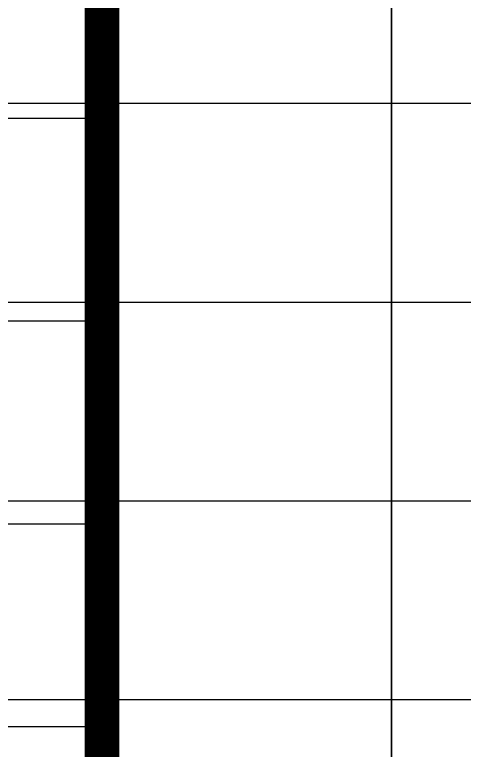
# Model space of a CAD drawing. Extents: x 0 to 2037025, y -2738621 to 0.
# Drawn here: x 1041461 to 1043014, y -1230998 to -1228458 of the extents above; entities that cross this region are included whole.
import ezdxf

# ---------------------------------------------------------------- set-up
doc = ezdxf.new("R2010")
doc.units = 0
doc.header["$LTSCALE"] = 10
doc.header["$MEASUREMENT"] = 0
doc.layers.add('图框', color=142, linetype='Continuous')
doc.layers.add('批量导出图层', color=1, linetype='Continuous')

# ---------------------------------------------------------------- blocks, each defined once
blk = doc.blocks.new('图框A1')
at = {"layer": '图框'}
for p, q in [((76100, 9200), (83100, 9200)), ((76100, 8500), (83100, 8500)), ((76100, 7800), (83100, 7800)), ((76100, 7100), (83100, 7100))]:
    blk.add_line(p, q, dxfattribs=at)
blk.add_lwpolyline([(0, 0), (84100, 0), (84100, 59400), (0, 59400)], close=True, dxfattribs=at)
at = {"layer": '图框', "const_width": 120}
blk.add_lwpolyline([(2500, 1000), (83100, 1000), (83100, 58400), (2500, 58400)], close=True, dxfattribs=at)

msp = doc.modelspace()

# ---------------------------------------------------------------- linework, layer by layer
at = {"layer": 'Defpoints', "color": 251}
for p, q in [((1054001.1, -1228764.6), (954025, -1228764.6)), ((1054001.1, -1229450.8), (954025, -1229450.8)), ((1054001.1, -1230137), (954025, -1230137)), ((1054001.1, -1230823.2), (954025, -1230823.2))]:
    msp.add_line(p, q, dxfattribs=at)
at = {"layer": '图框'}
for p, q in [((1034762.7, -1228815.2), (1041762.7, -1228815.2)), ((1034762.7, -1229515.2), (1041762.7, -1229515.2)), ((1034762.7, -1230215.2), (1041762.7, -1230215.2)), ((1034762.7, -1230915.2), (1041762.7, -1230915.2))]:
    msp.add_line(p, q, dxfattribs=at)
at = {"layer": '批量导出图层'}
msp.add_lwpolyline([(958662.7, -1178615.2), (1042762.7, -1178615.2), (1042762.7, -1238015.2), (958662.7, -1238015.2)], close=True, dxfattribs=at)

# ---------------------------------------------------------------- block references
msp.add_blockref('图框A1', (958662.7, -1238015.2))

doc.saveas('drawing.dxf')
